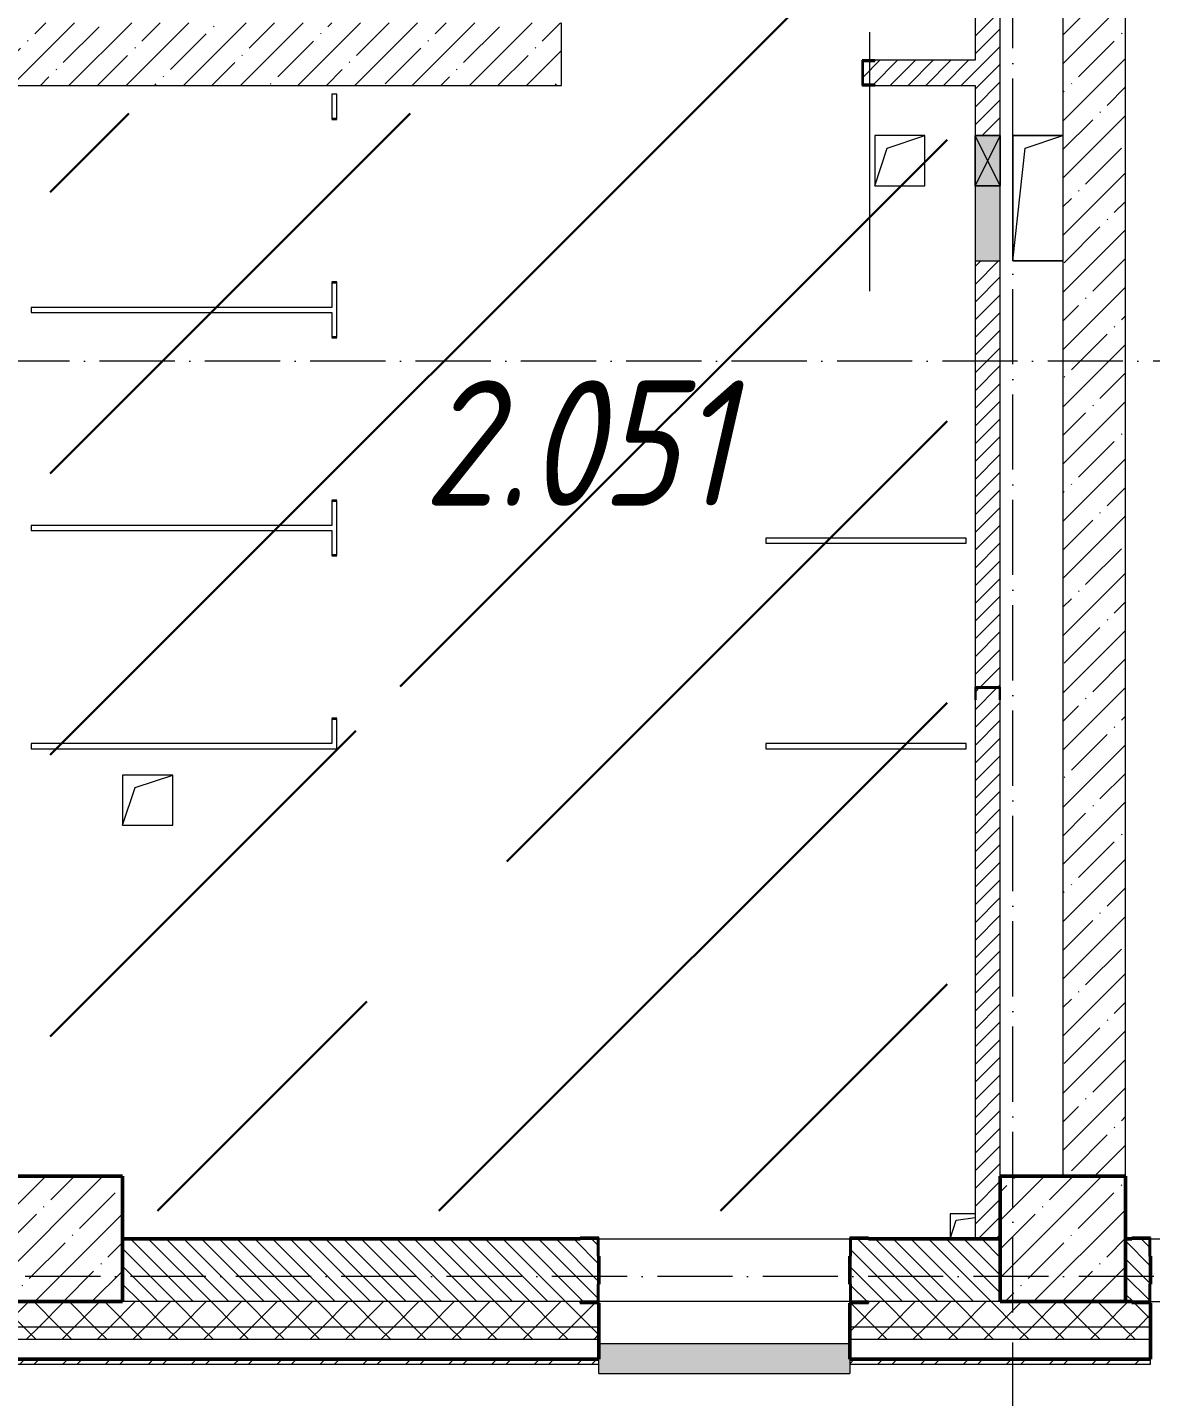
# Model space of a CAD drawing. Header units: millimetres. Extents: x 35697 to 388678, y -91946 to 171347.
# Drawn here: x 53780 to 58260, y 61416 to 66876 of the extents above; entities that cross this region are included whole.
import ezdxf

# ---------------------------------------------------------------- set-up
doc = ezdxf.new("R2010")
doc.units = ezdxf.units.MM
doc.linetypes.add('200_ШТРИХ_ш1п0_6_', pattern=[160, 100, -60])
doc.linetypes.add('50_200_ШТРИХ_1Т_ш5_п1_п1_', pattern=[700, 500, -100, 0, -100])
for name, color, linetype, lineweight in [('2.1) ПГП окна 2.8 м', 5, 'Continuous', 30), ('3.1) ЖБ окна 1.2 м', 102, 'Continuous', 30), ('A-DETL-GENF-OTLN', 7, 'Continuous', 9), ('A-DOOR-OPNG-MCUT', 7, 'Continuous', 35), ('A-FLOR-____-OTLN', 7, 'Continuous', 9), ('A-GENM-____-MCUT', 7, 'Continuous', 25), ('A-GENM-____-OTLN', 7, 'Continuous', 9), ('A-GENM-____-OTLN-1', 7, 'Continuous', 25), ('A-GLAZ-____-OTLN', 7, 'Continuous', 9), ('A-WALL-____-MCUT-1', 7, 'Continuous', 9), ('A-WALL-____-MCUT-2', 7, 'Continuous', 50), ('A-WALL-____-MCUT-3', 7, 'Continuous', 9), ('A-WALL-____-OTLN', 7, 'Continuous', 9), ('A-WALL-____-PATT-1', 7, 'Continuous', 9), ('A-WALL-FNSH-MCUT-1', 7, 'Continuous', 9), ('S-COLS-____-MCUT', 7, 'Continuous', 50), ('S-COLS-____-OTLN', 7, 'Continuous', 9), ('S-GRID-____-OTLN-1', 7, '50_200_ШТРИХ_1Т_ш5_п1_п1_', 9), ('Марки помещений', 7, 'Continuous', 9)]:
    doc.layers.add(name, color=color, linetype=linetype, lineweight=lineweight)
for name, color, linetype, lineweight, true_color in [('A-DETL-GENF-OTLN-4', 9, '200_ШТРИХ_ш1п0_6_', 9, 0x808080), ('A-DETL-GENF-OTLN-5', 7, 'Continuous', 5, 0xc0c0c0), ('A-DOOR-____-OTLN-1', 7, 'Continuous', 9, 0xffffff), ('A-GLAZ-____-OTLN-1', 7, 'Continuous', 9, 0xc0c0c0)]:
    doc.layers.add(name, color=color, linetype=linetype, lineweight=lineweight, true_color=true_color)
doc.styles.add('ISOCPEUR_I_3', font='isocpeui.ttf', dxfattribs={"width": 0.85, "height": 2.2})
pattern_1 = [(45, (43259.71, 63713.66), (-70.71068, 70.71068), []), (135, (43259.71, 63713.66), (-70.71068, -70.71068), [])]
pattern_2 = [(135, (43259.71, 63713.66), (-35.35534, -35.35534), [])]
pattern_3 = [(45, (43259.71, 63713.66), (-114.0493, 114.0493), []), (45, (43373.76, 63713.66), (-114.0493, 114.0493), [201.612, -40.322, 3.353, -36.97])]
pattern_4 = [(45, (43259.71, 63713.66), (-35.35534, 35.35534), [])]

# ---------------------------------------------------------------- blocks, each defined once
blk = doc.blocks.new('BSC_Колонна _Прямоугольная - 500х500-V64-АР1_План отверстий 2 этажа в осях 1-64_А-ГГ')
at = {"layer": 'S-COLS-____-OTLN'}
h = blk.add_hatch(dxfattribs=at)
h.set_pattern_fill('FP_93', color=256, style=0, pattern_type=2)
h.set_pattern_definition([(45, (-10650, 1668.96), (-114.0493, 114.0493), []), (45, (-10535.95, 1668.96), (-114.0493, 114.0493), [201.612, -40.322, 3.353, -36.97])])
h.paths.add_polyline_path([(-250, -250), (250, -250), (250, 250), (-250, 250)], flags=0)
at = {"layer": 'S-COLS-____-MCUT'}
for p, q in [((250, 250), (-250, 250)), ((-250, 250), (-250, -250)), ((250, -250), (250, 250)), ((-250, -250), (250, -250))]:
    blk.add_line(p, q, dxfattribs=at)
blk = doc.blocks.new('BSC_Колонна _Прямоугольная - 500х500-V130-АР1_План отверстий 2 этажа в осях 1-64_А-ГГ')
at = {"layer": 'S-COLS-____-OTLN'}
h = blk.add_hatch(dxfattribs=at)
h.set_pattern_fill('FP_160', color=256, style=0, pattern_type=2)
h.set_pattern_definition([(45, (-14650, 1668.96), (-114.0493, 114.0493), []), (45, (-14535.95, 1668.96), (-114.0493, 114.0493), [201.612, -40.322, 3.353, -36.97])])
h.paths.add_polyline_path([(-250, -250), (250, -250), (250, 250), (-250, 250), (-250, -175.1)], flags=0)
at = {"layer": 'S-COLS-____-MCUT'}
for p, q in [((250, 250), (-250, 250)), ((-250, 250), (-250, -250)), ((250, -250), (250, 250)), ((-250, -250), (250, -250))]:
    blk.add_line(p, q, dxfattribs=at)
blk = doc.blocks.new('DOR_ДУ_распашная__1Ст_Прямоугольная_ШЕР - Вн_650х2100h_Кабинки С_у-17949503-АР1_План отверстий 2 этажа в осях 1-64_А-ГГ')
at = {"layer": 'A-DOOR-OPNG-MCUT'}
for p, q in [((-325, 10), (-325, -10)), ((325, -10), (325, 10))]:
    blk.add_line(p, q, dxfattribs=at)
blk = doc.blocks.new('Фахверк_СКБ_Уголок - 250_2700-27497298-АР1_План отверстий 2 этажа в осях 1-64_А-ГГ')
at = {"layer": 'A-GENM-____-MCUT'}
for p, q in [((200, 181), (125, 181)), ((125, 181), (125, 106)), ((131, 106), (131, 175)), ((131, 175), (200, 175)), ((200, 175), (200, 181)), ((125, 106), (131, 106)), ((131, -6), (125, -6)), ((125, -6), (125, -81)), ((131, -75), (131, -6)), ((125, -81), (200, -81)), ((200, -75), (131, -75)), ((200, -81), (200, -75))]:
    blk.add_line(p, q, dxfattribs=at)
blk = doc.blocks.new('Фахверк_СКБ_Уголок - 250_2700_1-27501432-АР1_План отверстий 2 этажа в осях 1-64_А-ГГ')
at = {"layer": 'A-GENM-____-MCUT'}
for p, q in [((200, 181), (125, 181)), ((125, 181), (125, 106)), ((131, 106), (131, 175)), ((131, 175), (200, 175)), ((200, 175), (200, 181)), ((125, 106), (131, 106)), ((131, -6), (125, -6)), ((125, -6), (125, -81)), ((131, -75), (131, -6)), ((125, -81), (200, -81)), ((200, -75), (131, -75)), ((200, -81), (200, -75))]:
    blk.add_line(p, q, dxfattribs=at)
blk = doc.blocks.new('154_Фахверк_СКБ_Швеллер - Тип_100_3960-28331862-АР1_План отверстий 2 этажа в осях 1-64_А-ГГ')
at = {"layer": 'A-GENM-____-MCUT'}
for p, q in [((175, 50), (125, 50)), ((125, 50), (125, -50)), ((128, 47), (175, 47)), ((128, -47), (128, 47)), ((175, 47), (175, 50)), ((125, -50), (175, -50)), ((175, -47), (128, -47)), ((175, -50), (175, -47))]:
    blk.add_line(p, q, dxfattribs=at)
blk = doc.blocks.new('AR_Отверстие Ниша - Лючок-32406028-АР1_План отверстий 2 этажа в осях 1-64_А-ГГ')
at = {"layer": 'A-GLAZ-____-OTLN'}
blk.add_hatch(color=256, dxfattribs=at).paths.add_polyline_path([(250, 50), (-50, 50), (-50, -50), (250, -50)], flags=0)
for p, q in [((250, 50), (-50, 50)), ((250, -50), (250, 50)), ((-50, -50), (250, -50))]:
    blk.add_line(p, q, dxfattribs=at)
blk = doc.blocks.new('AR_Отверстие прямоугольное _в стене_ - AR_Отверстие прямоугольное _в стене__ВК-32405997-АР1_План отверстий 2 этажа в осях 1-64_А-ГГ')
at = {"layer": 'A-GLAZ-____-OTLN'}
blk.add_hatch(color=256, dxfattribs=at).paths.add_polyline_path([(100, 50), (-100, 50), (-100, -50), (100, -50)], flags=0)
at = {"layer": 'A-DETL-GENF-OTLN'}
for p, q in [((-100, -50), (-100, 50)), ((-100, 50), (100, 50)), ((100, 50), (-100, -50)), ((-100, 50), (100, -50)), ((100, 50), (-100, 50)), ((-100, 50), (-100, -50)), ((100, 50), (100, -50)), ((100, -50), (100, 50)), ((100, -50), (-100, -50)), ((-100, -50), (100, -50))]:
    blk.add_line(p, q, dxfattribs=at)
blk = doc.blocks.new('AR_Отверстие прямоугольное _в плите_ - AR_Отверстие прямоугольное _в плите_-30459207-АР1_План отверстий 2 этажа в осях 1-64_А-ГГ')
at = {"layer": 'A-GENM-____-OTLN'}
for p, q in [((100, 100), (-100, 100)), ((-100, 100), (-100, -100)), ((-50, 50), (100, 100)), ((100, -100), (100, 100)), ((-100, -100), (-50, 50)), ((-100, -100), (100, -100))]:
    blk.add_line(p, q, dxfattribs=at)
blk = doc.blocks.new('AR_Отверстие прямоугольное _в плите_ - AR_Отверстие прямоугольное _в плите_-V152-АР1_План отверстий 2 этажа в осях 1-64_А-ГГ')
at = {"layer": 'A-GENM-____-OTLN'}
for p, q in [((100, 250), (-100, 250)), ((-100, 250), (-100, -250)), ((-50, 200), (100, 250)), ((-100, -250), (-50, 200)), ((-100, -250), (100, -250))]:
    blk.add_line(p, q, dxfattribs=at)
blk = doc.blocks.new('AR_Отверстие прямоугольное _в плите_ - AR_Отверстие прямоугольное _в плите_-V160-АР1_План отверстий 2 этажа в осях 1-64_А-ГГ')
at = {"layer": 'A-GENM-____-OTLN'}
for p, q in [((0, 50), (-100, 50)), ((-100, 50), (-100, -50)), ((-100, -50), (-75, 25)), ((-75, 25), (0, 35.7))]:
    blk.add_line(p, q, dxfattribs=at)
blk = doc.blocks.new('Отлив_СКБ - Отлив витража_120_НВФ-31885283-АР1_План отверстий 2 этажа в осях 1-64_А-ГГ')
at = {"layer": 'A-GLAZ-____-OTLN-1'}
for points in [[(0, -2), (1000, -2), (1000, 0), (0, 0)], [(0, -120), (1000, -120), (1000, -2), (0, -2), (0, -85.5)]]:
    blk.add_hatch(color=256, dxfattribs=at).paths.add_polyline_path(points, flags=0)
at = {"layer": 'A-GLAZ-____-OTLN'}
for p, q in [((0, 0), (1000, 0)), ((1000, -2), (0, -2)), ((0, -120), (0, -83)), ((1000, -83), (1000, -120)), ((0, -120), (1000, -120))]:
    blk.add_line(p, q, dxfattribs=at)
blk = doc.blocks.new('DET_L_Имитация разреза_ISO2-5 - Влево-29864020-АР1_План отверстий 2 этажа в осях 1-64_А-ГГ')
at = {"layer": 'A-DETL-GENF-OTLN-5'}
blk.add_line((143.1, 0), (1176.9, 0), dxfattribs=at)
blk = doc.blocks.new('2этаж')
at = {"layer": 'S-GRID-____-OTLN-1', "color": 251, "ltscale": 0.6, "true_color": 0x636466}
for p, q in [((-1141.7, 454533.3), (-1141.7, 508896.9)), ((88359, 460847), (-20260.4, 460847)), ((88482.7, 457197), (-20260.4, 457197))]:
    blk.add_line(p, q, dxfattribs=at)

msp = doc.modelspace()

# ---------------------------------------------------------------- hatches: boundary and pattern name
at = {"layer": '2.1) ПГП окна 2.8 м'}
h = msp.add_hatch(dxfattribs=at)
h.set_pattern_fill('ANSI31', color=5, scale=250)
h.paths.add_polyline_path([(55697.7, 68782.7), (55247.7, 68782.7), (55247.7, 69482.7), (54271.7, 69482.7), (54271.7, 69182.7), (53771.7, 69182.7), (53771.7, 67456.7), (55697.7, 67456.7)])
edge = h.paths.add_edge_path(flags=16)
edge.add_arc((54707.3, 69064.4), 240, 0, 360)
h.paths.add_polyline_path([(53327.7, 69362.7), (51391.7, 69362.7), (51391.7, 67476.7), (53327.7, 67476.7)])
edge = h.paths.add_edge_path(flags=16)
edge.add_arc((52958.2, 68995.2), 240, 0, 360)
h.paths.add_polyline_path([(50597.7, 69482.7), (49171.7, 69482.7), (49171.7, 69182.7), (48921.7, 69182.7), (48921.7, 62494.7), (49529.7, 62494.7), (49529.7, 62156.7), (53047.7, 62156.7), (53047.7, 66532.7), (49897.7, 66532.7), (49897.7, 66856.7), (50597.7, 66856.7)])
edge = h.paths.add_edge_path(flags=16)
edge.add_line((52927.7, 64625.6), (52927.7, 64642.3))
edge.add_line((52927.7, 64642.3), (52918.6, 64642.3))
edge.add_arc((52938.6, 64642.3), 20, 180, 236.868)
edge = h.paths.add_edge_path(flags=16)
edge.add_arc((50493.9, 67839), 25, 0, 360)
edge = h.paths.add_edge_path(flags=16)
edge.add_arc((51430.3, 65897.1), 240, 0, 360)
h.paths.add_polyline_path([(51371.7, 65201), (51930.4, 64642.3), (51371.7, 64083.7), (50813.1, 64642.3)], flags=16)
edge = h.paths.add_edge_path(flags=16)
edge.add_arc((50375.9, 63704.9), 240, 0, 360)
edge = h.paths.add_edge_path()
edge.add_arc((41789.5, 63879.4), 240, 0, 360)
h.paths.add_polyline_path([(57447.7, 66532.7), (56997.7, 66532.7), (56997.7, 66856.7), (57447.7, 66856.7), (57447.7, 69482.7), (56021.7, 69482.7), (56021.7, 66532.7), (53871.7, 66532.7), (53871.7, 62406.7), (54271.7, 62406.7), (54271.7, 62156.7), (56969.7, 62156.7), (56969.7, 62429.7), (57447.7, 62429.7)])
edge = h.paths.add_edge_path(flags=16)
edge.add_line((54014.5, 63122.7), (55002.7, 63122.7))
edge.add_line((55002.7, 63122.7), (55561.4, 63681.4))
edge.add_line((55561.4, 63681.4), (56120, 63122.7))
edge.add_line((56120, 63122.7), (55561.4, 62564))
edge.add_line((55561.4, 62564), (55002.7, 63122.7))
edge.add_line((55002.7, 63122.7), (54014.5, 63122.7))
edge.add_arc((53994.5, 63122.7), 20, -180, 0, ccw=False)
edge.add_arc((53994.5, 63122.7), 20, 0, 180, ccw=False)
edge = h.paths.add_edge_path(flags=16)
edge.add_arc((55487.2, 64000.8), 240, 0, 360)
edge = h.paths.add_edge_path(flags=16)
edge.add_arc((57345, 67764.7), 25, 0, 360)
h.paths.add_polyline_path([(54290.6, 68831), (54954, 68831), (54954, 69311), (54290.6, 69311)], flags=16)
h.paths.add_polyline_path([(52541.4, 68761.8), (53204.7, 68761.8), (53204.7, 69241.8), (52541.4, 69241.8)], flags=16)
h.paths.add_polyline_path([(51013.5, 65663.7), (51676.7, 65663.7), (51676.7, 66143.7), (51013.5, 66143.7)], flags=16)
h.paths.add_polyline_path([(49946.1, 63471.5), (50609.5, 63471.5), (50609.5, 63951.5), (49946.1, 63951.5)], flags=16)
h.paths.add_polyline_path([(46889.6, 68387.3), (47551.9, 68387.3), (47551.9, 68867.3), (46889.6, 68867.3)])
h.paths.add_polyline_path([(41372.7, 63646), (42026.1, 63646), (42026.1, 64126), (41372.7, 64126)])
h.paths.add_polyline_path([(55090.4, 63767.4), (55726.3, 63767.4), (55726.3, 64247.4), (55090.4, 64247.4)], flags=16)
at = {"layer": 'A-WALL-____-PATT-1'}
h = msp.add_hatch(dxfattribs=at)
h.set_pattern_fill('FP_5', color=256, style=0, pattern_type=2)
h.set_pattern_definition(pattern_4)
h.paths.add_polyline_path([(57559.7, 62044.7), (57659.7, 62044.7), (57659.7, 64194.7), (57656.7, 64194.7), (57656.7, 64241.7), (57562.7, 64241.7), (57562.7, 64194.7), (57559.7, 64194.7), (57559.7, 62294.7)], flags=0)
h.paths.add_polyline_path([(57659.7, 64244.7), (57659.7, 65944.7), (57559.7, 65944.7), (57559.7, 64244.7), (57656.7, 64244.7)], flags=0)
h.paths.add_polyline_path([(57659.7, 66444.7), (57659.7, 68044.7), (57559.7, 68044.7), (57559.7, 66444.7), (57564.1, 66444.7)], flags=0)
h.paths.add_polyline_path([(57613.9, 68244.7), (57659.7, 68244.7), (57659.7, 68694.7), (57559.7, 68694.7), (57559.7, 68244.7), (57612.3, 68244.7)], flags=0)
h.paths.add_polyline_path([(57659.7, 68994.7), (57659.7, 69594.7), (57559.7, 69594.7), (57559.7, 68994.7), (57639.4, 68994.7)], flags=0)
h = msp.add_hatch(dxfattribs=at)
h.set_pattern_fill('FP_25', color=256, style=0, pattern_type=2)
h.set_pattern_definition(pattern_3)
h.paths.add_polyline_path([(57909.7, 62294.7), (58159.7, 62294.7), (58159.7, 69294.7), (57909.7, 69294.7), (57909.7, 62729.6)], flags=0)
h = msp.add_hatch(dxfattribs=at)
h.set_pattern_fill('FP_25', color=256, style=0, pattern_type=2)
h.set_pattern_definition(pattern_3)
h.paths.add_polyline_path([(55909.7, 66644.7), (55909.7, 66894.7), (51709.7, 66894.7), (51709.7, 66644.7), (55618.3, 66644.7)], flags=0)
h.paths.add_polyline_path([(51509.7, 66644.7), (51509.7, 66894.7), (51009.7, 66894.7), (51009.7, 66644.7)], flags=0)
h = msp.add_hatch(dxfattribs=at)
h.set_pattern_fill('FP_5', color=256, style=0, pattern_type=2)
h.set_pattern_definition(pattern_4)
h.paths.add_polyline_path([(57559.7, 66644.7), (57559.7, 66744.7), (57159.7, 66744.7), (57159.7, 66741.7), (57112.7, 66741.7), (57112.7, 66647.7), (57159.7, 66647.7), (57159.7, 66644.7), (57385.7, 66644.7)], flags=0)
h = msp.add_hatch(dxfattribs=at)
h.set_pattern_fill('FP_6', color=256, style=0, pattern_type=2)
h.set_pattern_definition(pattern_2)
h.paths.add_polyline_path([(55984.7, 61794.7), (56053.7, 61795.5), (56053.7, 61863.7), (56059.7, 61863.7), (56059.7, 61975.7), (56053.7, 61975.7), (56053.7, 62044.7), (54159.7, 62044.7), (54159.7, 61794.7), (55618.3, 61794.7)], flags=0)
h.paths.add_polyline_path([(57134.7, 61794.7), (57659.7, 61794.7), (57659.7, 62044.7), (57065.7, 62044.7), (57065.7, 61975.7), (57059.7, 61975.7), (57059.7, 61863.7), (57065.7, 61863.7), (57065.7, 61794.7)], flags=0)
h = msp.add_hatch(dxfattribs=at)
h.set_pattern_fill('FP_6', color=256, style=0, pattern_type=2)
h.set_pattern_definition(pattern_2)
h.paths.add_polyline_path([(58184.7, 61794.7), (58253.7, 61794.7), (58253.7, 61863.7), (58259.7, 61863.7), (58259.7, 61975.7), (58253.7, 61975.7), (58253.7, 62044.7), (58159.7, 62044.7), (58159.7, 61794.7)], flags=0)
h = msp.add_hatch(dxfattribs=at)
h.set_pattern_fill('FP_1', color=256, style=0, pattern_type=2)
h.set_pattern_definition(pattern_1)
h.paths.add_polyline_path([(144509.7, 61694.7), (144509.7, 61794.7), (135484.7, 61794.7), (135484.7, 61788.7), (135409.7, 61788.7), (135409.7, 61694.7), (144009.7, 61694.7)], flags=0)
h.paths.add_polyline_path([(133609.7, 61694.7), (133609.7, 61788.7), (133534.7, 61788.7), (133534.7, 61794.7), (125659.7, 61794.7), (125659.7, 61694.7), (133386.7, 61694.7)], flags=0)
h.paths.add_polyline_path([(124159.7, 61694.7), (124659.7, 61694.7), (124659.7, 61794.7), (123534.7, 61794.7), (123534.7, 61788.7), (123459.7, 61788.7), (123459.7, 61694.7), (123534.7, 61694.7)], flags=0)
h.paths.add_polyline_path([(114259.7, 61694.7), (115659.7, 61694.7), (115659.7, 61794.7), (114334.7, 61794.7), (114334.7, 61788.7), (114259.7, 61788.7)], flags=0)
h.paths.add_polyline_path([(112109.7, 61694.7), (112459.7, 61694.7), (112459.7, 61788.7), (112384.7, 61788.7), (112384.7, 61794.7), (111334.7, 61794.7), (111334.7, 61788.7), (111259.7, 61788.7), (111259.7, 61694.7), (111609.7, 61694.7)], flags=0)
h.paths.add_polyline_path([(109459.4, 61694.7), (109459.4, 61788.7), (109384.7, 61788.7), (109384.7, 61794.7), (108334.7, 61794.7), (108334.7, 61788.7), (108259.7, 61788.7), (108259.7, 61694.7), (108642.2, 61694.7)], flags=0)
h.paths.add_polyline_path([(106459.7, 61694.7), (106459.7, 61788.7), (106384.7, 61788.7), (106384.7, 61794.7), (105334.7, 61794.7), (105334.7, 61788.7), (105259.7, 61788.7), (105259.7, 61694.7), (105991, 61694.7)], flags=0)
h.paths.add_polyline_path([(102609.7, 61694.7), (103459.7, 61694.7), (103459.7, 61788.7), (103384.7, 61788.7), (103384.7, 61794.7), (102334.7, 61794.7), (102334.7, 61788.7), (102259.7, 61788.7), (102259.7, 61694.7), (102456.1, 61694.7)], flags=0)
h.paths.add_polyline_path([(97153.7, 61694.7), (97459.7, 61694.7), (97459.7, 61788.7), (97384.7, 61788.7), (97384.7, 61794.7), (96334.7, 61794.7), (96334.7, 61788.7), (96259.7, 61788.7), (96259.7, 61694.7), (97109.7, 61694.7)], flags=0)
h.paths.add_polyline_path([(93259.7, 61694.7), (94459.7, 61694.7), (94459.7, 61788.7), (94384.7, 61788.7), (94384.7, 61794.7), (93334.7, 61794.7), (93334.7, 61788.7), (93259.7, 61788.7)], flags=0)
h.paths.add_polyline_path([(90967.6, 61694.7), (91459.7, 61694.7), (91459.7, 61788.7), (91384.7, 61788.7), (91384.7, 61794.7), (90334.7, 61794.7), (90334.7, 61788.7), (90259.7, 61788.7), (90259.7, 61694.7), (90334.7, 61694.7)], flags=0)
h.paths.add_polyline_path([(88316.4, 61694.7), (88459.7, 61694.7), (88459.7, 61788.7), (88384.7, 61788.7), (88384.7, 61794.7), (87334.7, 61794.7), (87334.7, 61788.7), (87259.7, 61788.7), (87259.7, 61694.7), (88109.7, 61694.7)], flags=0)
h.paths.add_polyline_path([(85459.7, 61694.7), (85459.7, 61788.7), (85384.7, 61788.7), (85384.7, 61794.7), (84334.7, 61794.7), (84334.7, 61788.7), (84259.7, 61788.7), (84259.7, 61694.7), (85384.7, 61694.7)], flags=0)
h.paths.add_polyline_path([(82459.7, 61694.7), (82459.7, 61788.7), (82384.7, 61789.3), (82384.7, 61794.7), (81059.7, 61794.7), (81059.7, 61694.7), (82453.7, 61694.7)], flags=0)
h.paths.add_polyline_path([(78059.7, 61694.7), (79259.7, 61694.7), (79259.7, 61788.7), (79184.7, 61788.7), (79184.7, 61794.7), (78059.7, 61794.7)], flags=0)
h.paths.add_polyline_path([(76253.7, 61694.7), (76259.7, 61694.7), (76259.7, 61788.7), (76184.7, 61788.7), (76184.7, 61794.7), (75134.7, 61794.7), (75134.7, 61788.7), (75059.7, 61788.7), (75060.4, 61694.7), (76184.7, 61694.7)], flags=0)
h.paths.add_polyline_path([(73184.7, 61694.7), (73259.7, 61694.7), (73259.7, 61788.7), (73184.7, 61788.7), (73184.7, 61794.7), (72059.7, 61794.7), (72059.7, 61694.7), (72559.7, 61694.7)], flags=0)
h.paths.add_polyline_path([(69559.7, 61694.7), (70259.7, 61694.7), (70259.7, 61788.7), (70184.7, 61788.7), (70184.7, 61794.7), (69059.7, 61794.7), (69059.7, 61694.7)], flags=0)
h.paths.add_polyline_path([(67259.7, 61694.7), (67259.7, 61788.7), (67184.7, 61788.7), (67184.7, 61794.7), (66134.7, 61794.7), (66134.7, 61788.7), (66059.7, 61788.7), (66059.7, 61694.7), (66223.1, 61694.7)], flags=0)
h.paths.add_polyline_path([(64184.7, 61694.7), (64259.7, 61694.7), (64259.7, 61788.7), (64184.7, 61788.7), (64184.7, 61794.7), (63059.7, 61794.7), (63059.7, 61694.7), (63571.9, 61694.7)], flags=0)
h.paths.add_polyline_path([(60059.7, 61694.7), (61259.7, 61694.7), (61259.7, 61788.7), (61184.7, 61788.7), (61184.7, 61794.7), (60059.7, 61794.7)], flags=0)
h.paths.add_polyline_path([(58259.7, 61694.7), (58259.7, 61788.7), (58184.7, 61788.7), (58184.7, 61794.7), (57134.7, 61794.7), (57134.7, 61788.7), (57059.7, 61788.7), (57059.7, 61694.7), (58159.7, 61694.7)], flags=0)
h.paths.add_polyline_path([(56059.7, 61694.7), (56059.7, 61788.7), (55984.7, 61788.7), (55984.7, 61794.7), (50734.7, 61794.7), (50734.7, 61788.7), (50659.7, 61788.7), (50659.7, 61694.7), (55618.3, 61694.7)], flags=0)
h.paths.add_polyline_path([(48559.7, 61694.7), (49659.7, 61694.7), (49659.7, 61788.7), (49584.7, 61788.7), (49584.7, 61794.7), (40809.7, 61794.7), (40809.7, 61694.7), (48548.4, 61694.7)], flags=0)
h = msp.add_hatch(dxfattribs=at)
h.set_pattern_fill('FP_1', color=256, style=0, pattern_type=2)
h.set_pattern_definition(pattern_1)
h.paths.add_polyline_path([(144509.7, 61644.7), (144609.7, 61644.7), (144609.7, 61694.7), (135409.7, 61694.7), (135409.7, 61644.7), (143991.5, 61644.7)], flags=0)
h.paths.add_polyline_path([(132503, 61644.7), (133609.7, 61644.7), (133609.7, 61694.7), (125659.7, 61694.7), (125659.7, 61644.7), (131619.2, 61644.7)], flags=0)
h.paths.add_polyline_path([(123459.7, 61644.7), (124659.7, 61644.7), (124659.7, 61694.7), (123459.7, 61694.7)], flags=0)
h.paths.add_polyline_path([(115659.7, 61644.7), (115659.7, 61694.7), (114259.7, 61694.7), (114259.7, 61644.7), (114828.3, 61644.7)], flags=0)
h.paths.add_polyline_path([(112459.7, 61644.7), (112459.7, 61694.7), (111259.7, 61694.7), (111259.7, 61644.7), (112177.1, 61644.7)], flags=0)
h.paths.add_polyline_path([(108642.2, 61644.7), (109459.4, 61644.7), (109459.4, 61694.7), (108259.7, 61694.7), (108259.7, 61644.7)], flags=0)
h.paths.add_polyline_path([(106459.7, 61644.7), (106459.7, 61694.7), (105259.7, 61694.7), (105259.7, 61644.7), (105991, 61644.7)], flags=0)
h.paths.add_polyline_path([(103339.8, 61644.7), (103459.7, 61644.7), (103459.7, 61694.7), (102259.7, 61694.7), (102259.7, 61644.7), (102456.1, 61644.7)], flags=0)
h.paths.add_polyline_path([(97459.7, 61644.7), (97459.7, 61694.7), (96259.7, 61694.7), (96259.7, 61644.7), (97153.7, 61644.7)], flags=0)
h.paths.add_polyline_path([(94459.7, 61644.7), (94459.7, 61694.7), (93259.7, 61694.7), (93259.7, 61644.7), (93618.8, 61644.7)], flags=0)
h.paths.add_polyline_path([(90259.7, 61644.7), (91459.7, 61644.7), (91459.7, 61694.7), (90259.7, 61694.7)], flags=0)
h.paths.add_polyline_path([(88316.4, 61644.7), (88459.7, 61644.7), (88459.7, 61694.7), (87259.7, 61694.7), (87259.7, 61644.7), (87432.6, 61644.7)], flags=0)
h.paths.add_polyline_path([(85459.7, 61644.7), (85459.7, 61694.7), (84259.7, 61694.7), (84259.7, 61644.7), (84781.4, 61644.7)], flags=0)
h.paths.add_polyline_path([(82130.2, 61644.7), (82459.7, 61644.7), (82459.7, 61694.7), (81059.7, 61694.7), (81059.7, 61644.7), (81246.5, 61644.7)], flags=0)
h.paths.add_polyline_path([(79259.7, 61644.7), (79259.7, 61694.7), (78059.7, 61694.7), (78059.7, 61644.7), (78595.3, 61644.7)], flags=0)
h.paths.add_polyline_path([(76259.7, 61644.7), (76259.7, 61694.7), (75059.7, 61694.7), (75060.4, 61644.7)], flags=0)
h.paths.add_polyline_path([(73259.7, 61644.7), (73259.7, 61694.7), (72059.7, 61694.7), (72059.7, 61644.7)], flags=0)
h.paths.add_polyline_path([(69059.7, 61644.7), (70259.7, 61644.7), (70259.7, 61694.7), (69059.7, 61694.7)], flags=0)
h.paths.add_polyline_path([(67259.7, 61644.7), (67259.7, 61694.7), (66059.7, 61694.7), (66059.7, 61644.7), (66223.1, 61644.7)], flags=0)
h.paths.add_polyline_path([(64259.7, 61644.7), (64259.7, 61694.7), (63059.7, 61694.7), (63059.7, 61644.7), (63571.9, 61644.7)], flags=0)
h.paths.add_polyline_path([(61259.7, 61644.7), (61259.7, 61694.7), (60059.7, 61694.7), (60059.7, 61644.7), (60920.7, 61644.7)], flags=0)
h.paths.add_polyline_path([(58259.7, 61644.7), (58259.7, 61694.7), (57059.7, 61694.7), (57059.7, 61644.7), (57385.7, 61644.7)], flags=0)
h.paths.add_polyline_path([(56059.7, 61644.7), (56059.7, 61694.7), (50659.7, 61694.7), (50659.7, 61644.7), (55618.3, 61644.7)], flags=0)
h.paths.add_polyline_path([(49659.7, 61644.7), (49659.7, 61694.7), (40709.7, 61694.7), (40709.7, 61644.7), (48548.4, 61644.7)], flags=0)
h = msp.add_hatch(dxfattribs=at)
h.set_pattern_fill('FP_3', color=256, style=0, pattern_type=2)
h.set_pattern_definition([(45, (43259.71, 63713.66), (-85.5366, 85.5366), []), (45, (43316.74, 63713.66), (-85.5366, 85.5366), [])])
h.paths.add_polyline_path([(81060.7, 61544.7), (81574.7, 61544.7), (81574.7, 61564.7), (81060.7, 61564.7)], flags=0)
h.paths.add_polyline_path([(78595.3, 61544.7), (79259.7, 61544.7), (79259.7, 61564.7), (78059.7, 61564.7), (78059.7, 61544.7)], flags=0)
h.paths.add_polyline_path([(76259.7, 61544.7), (76259.7, 61564.7), (75060.7, 61564.7), (75060.7, 61544.7)], flags=0)
h.paths.add_polyline_path([(73259.7, 61544.7), (73259.7, 61564.7), (72059.7, 61564.7), (72059.7, 61544.7)], flags=0)
h.paths.add_polyline_path([(69758, 61544.7), (70259.7, 61544.7), (70259.7, 61564.7), (69060.7, 61564.7), (69060.7, 61544.7)], flags=0)
h.paths.add_polyline_path([(67259.7, 61544.7), (67259.7, 61564.7), (66059.7, 61564.7), (66059.7, 61544.7), (66223.1, 61544.7)], flags=0)
h.paths.add_polyline_path([(63571.9, 61544.7), (64259.7, 61544.7), (64259.7, 61564.7), (63059.7, 61564.7), (63059.7, 61544.7)], flags=0)
h.paths.add_polyline_path([(60920.7, 61544.7), (61259.7, 61544.7), (61259.7, 61564.7), (60059.7, 61564.7), (60059.7, 61544.7)], flags=0)
h.paths.add_polyline_path([(57385.7, 61544.7), (58259.7, 61544.7), (58259.7, 61564.7), (57059.7, 61564.7), (57059.7, 61544.7)], flags=0)
h.paths.add_polyline_path([(55618.3, 61544.7), (56059.7, 61544.7), (56059.7, 61564.7), (50659.7, 61564.7), (50659.7, 61544.7), (53850.8, 61544.7)], flags=0)
h.paths.add_polyline_path([(48548.4, 61544.7), (49659.7, 61544.7), (49659.7, 61564.7), (40579.7, 61564.7), (40579.7, 61544.7), (46781, 61544.7)], flags=0)

# ---------------------------------------------------------------- linework, layer by layer
at = {"layer": 'A-FLOR-____-OTLN'}
for p, q in [((57709.7, 66444.7), (57909.7, 66444.7)), ((57709.7, 65944.7), (57709.7, 66444.7)), ((57909.7, 65944.7), (57709.7, 65944.7))]:
    msp.add_line(p, q, dxfattribs=at)
at = {"layer": 'A-WALL-____-MCUT-1'}
for p, q in [((57909.7, 69294.7), (57909.7, 62294.7)), ((58159.7, 62294.7), (58159.7, 69294.7)), ((55909.7, 66644.7), (55909.7, 66894.7)), ((51709.7, 66644.7), (55909.7, 66644.7))]:
    msp.add_line(p, q, dxfattribs=at)
at = {"layer": 'A-WALL-____-MCUT-2'}
for p, q in [((55984.7, 62044.7), (54159.7, 62044.7)), ((57659.7, 62044.7), (57134.7, 62044.7)), ((58184.7, 62044.7), (58159.7, 62044.7)), ((56059.7, 61863.7), (56059.7, 61975.7)), ((57059.7, 61975.7), (57059.7, 61863.7)), ((58259.7, 61863.7), (58259.7, 61975.7)), ((56059.7, 61564.7), (56059.7, 61788.7)), ((57059.7, 61788.7), (57059.7, 61564.7)), ((58184.7, 61794.7), (58159.7, 61794.7)), ((58259.7, 61564.7), (58259.7, 61788.7)), ((50659.7, 61564.7), (56059.7, 61564.7)), ((57059.7, 61564.7), (58259.7, 61564.7))]:
    msp.add_line(p, q, dxfattribs=at)
at = {"layer": 'A-WALL-____-MCUT-3'}
for p, q in [((55984.7, 61794.7), (54159.7, 61794.7)), ((57659.7, 61794.7), (57134.7, 61794.7)), ((50659.7, 61694.7), (56059.7, 61694.7)), ((57059.7, 61694.7), (58259.7, 61694.7)), ((50659.7, 61644.7), (56059.7, 61644.7)), ((57059.7, 61644.7), (58259.7, 61644.7))]:
    msp.add_line(p, q, dxfattribs=at)
at = {"layer": 'A-WALL-____-OTLN'}
for p, q in [((56059.7, 62044.7), (57059.7, 62044.7)), ((58259.7, 62044.7), (60059.7, 62044.7)), ((57059.7, 61794.7), (56059.7, 61794.7)), ((58259.7, 61794.7), (60059.7, 61794.7))]:
    msp.add_line(p, q, dxfattribs=at)
at = {"layer": 'A-WALL-FNSH-MCUT-1'}
for p, q in [((57559.7, 68044.7), (57559.7, 66744.7)), ((57659.7, 66444.7), (57659.7, 68044.7)), ((57559.7, 66744.7), (57159.7, 66744.7)), ((57159.7, 66644.7), (57559.7, 66644.7)), ((57559.7, 66644.7), (57559.7, 66444.7)), ((55014.7, 66609.7), (54994.7, 66609.7)), ((54994.7, 66609.7), (54994.7, 66509.7)), ((55014.7, 66509.7), (55014.7, 66609.7)), ((57559.7, 65944.7), (57559.7, 64244.7)), ((57659.7, 64244.7), (57659.7, 65944.7)), ((54994.7, 65859.7), (54994.7, 65759.7)), ((55014.7, 65639.7), (55014.7, 65859.7)), ((54994.7, 65759.7), (53794.7, 65759.7)), ((53794.7, 65759.7), (53794.7, 65739.7)), ((53794.7, 65739.7), (54994.7, 65739.7)), ((54994.7, 65739.7), (54994.7, 65639.7)), ((54994.7, 64989.7), (54994.7, 64889.7)), ((55014.7, 64769.7), (55014.7, 64989.7)), ((54994.7, 64889.7), (53794.7, 64889.7)), ((53794.7, 64889.7), (53794.7, 64869.7)), ((53794.7, 64869.7), (54994.7, 64869.7)), ((54994.7, 64869.7), (54994.7, 64769.7)), ((57524.7, 64839.7), (56724.7, 64839.7)), ((56724.7, 64839.7), (56724.7, 64819.7)), ((56724.7, 64819.7), (57524.7, 64819.7)), ((57524.7, 64819.7), (57524.7, 64839.7)), ((57559.7, 64194.7), (57559.7, 62044.7)), ((57659.7, 62294.7), (57659.7, 64194.7)), ((54994.7, 64119.7), (54994.7, 64019.7)), ((55014.7, 63999.7), (55014.7, 64119.7)), ((54994.7, 64019.7), (53794.7, 64019.7)), ((53794.7, 64019.7), (53794.7, 63999.7)), ((53794.7, 63999.7), (55014.7, 63999.7)), ((57524.7, 64019.7), (56724.7, 64019.7)), ((56724.7, 64019.7), (56724.7, 63999.7)), ((56724.7, 63999.7), (57524.7, 63999.7)), ((57524.7, 63999.7), (57524.7, 64019.7)), ((50659.7, 61544.7), (56059.7, 61544.7)), ((56059.7, 61544.7), (56059.7, 61564.7)), ((57059.7, 61564.7), (57059.7, 61544.7)), ((57059.7, 61544.7), (58259.7, 61544.7)), ((58259.7, 61544.7), (58259.7, 61564.7))]:
    msp.add_line(p, q, dxfattribs=at)

# ---------------------------------------------------------------- block references
at = {"layer": '3.1) ЖБ окна 1.2 м'}
msp.add_blockref('2этаж', (58851.4, -395302.3), dxfattribs=at)
at = {"layer": 'A-DETL-GENF-OTLN-4', "rotation": 270.0000000000005}
msp.add_blockref('DET_L_Имитация разреза_ISO2-5 - Влево-29864020-АР1_План отверстий 2 этажа в осях 1-64_А-ГГ', (57138.6, 67000.6), dxfattribs=at)
at = {"layer": 'A-DOOR-____-OTLN-1', "rotation": 269.9999999999989}
for p in [(55004.7, 66184.7), (55004.7, 65314.7), (55004.7, 64444.7)]:
    msp.add_blockref('DOR_ДУ_распашная__1Ст_Прямоугольная_ШЕР - Вн_650х2100h_Кабинки С_у-17949503-АР1_План отверстий 2 этажа в осях 1-64_А-ГГ', p, dxfattribs=at)
at = {"layer": 'A-GENM-____-OTLN'}
for name, p in [('AR_Отверстие прямоугольное _в плите_ - AR_Отверстие прямоугольное _в плите_-30459207-АР1_План отверстий 2 этажа в осях 1-64_А-ГГ', (57259.7, 66344.7)), ('AR_Отверстие прямоугольное _в плите_ - AR_Отверстие прямоугольное _в плите_-V152-АР1_План отверстий 2 этажа в осях 1-64_А-ГГ', (57809.7, 66194.7)), ('AR_Отверстие прямоугольное _в плите_ - AR_Отверстие прямоугольное _в плите_-30459207-АР1_План отверстий 2 этажа в осях 1-64_А-ГГ', (54259.7, 63794.7)), ('AR_Отверстие прямоугольное _в плите_ - AR_Отверстие прямоугольное _в плите_-V160-АР1_План отверстий 2 этажа в осях 1-64_А-ГГ', (57559.7, 62094.7))]:
    msp.add_blockref(name, p, dxfattribs=at)
at = {"layer": 'A-GENM-____-OTLN-1'}
for name, p in [('154_Фахверк_СКБ_Швеллер - Тип_100_3960-28331862-АР1_План отверстий 2 этажа в осях 1-64_А-ГГ', (56984.7, 66694.7)), ('Фахверк_СКБ_Уголок - 250_2700-27497298-АР1_План отверстий 2 этажа в осях 1-64_А-ГГ', (56934.7, 61869.7))]:
    msp.add_blockref(name, p, dxfattribs=at)
for name, p, rotation in [('154_Фахверк_СКБ_Швеллер - Тип_100_3960-28331862-АР1_План отверстий 2 этажа в осях 1-64_А-ГГ', (57609.7, 64369.7), 269.9999999999997), ('Фахверк_СКБ_Уголок - 250_2700-27497298-АР1_План отверстий 2 этажа в осях 1-64_А-ГГ', (56184.7, 61969.7), 180), ('Фахверк_СКБ_Уголок - 250_2700_1-27501432-АР1_План отверстий 2 этажа в осях 1-64_А-ГГ', (58384.7, 61969.7), 180)]:
    msp.add_blockref(name, p, dxfattribs=dict(at, rotation=rotation))
at = {"layer": 'A-GLAZ-____-OTLN', "rotation": 269.9999999999997}
for name, p in [('AR_Отверстие прямоугольное _в стене_ - AR_Отверстие прямоугольное _в стене__ВК-32405997-АР1_План отверстий 2 этажа в осях 1-64_А-ГГ', (57609.7, 66344.7)), ('AR_Отверстие Ниша - Лючок-32406028-АР1_План отверстий 2 этажа в осях 1-64_А-ГГ', (57609.7, 66194.7))]:
    msp.add_blockref(name, p, dxfattribs=at)
at = {"layer": 'A-GLAZ-____-OTLN'}
msp.add_blockref('Отлив_СКБ - Отлив витража_120_НВФ-31885283-АР1_План отверстий 2 этажа в осях 1-64_А-ГГ', (56059.7, 61627.7), dxfattribs=at)
at = {"layer": 'S-COLS-____-OTLN'}
for name, p in [('BSC_Колонна _Прямоугольная - 500х500-V64-АР1_План отверстий 2 этажа в осях 1-64_А-ГГ', (53909.7, 62044.7)), ('BSC_Колонна _Прямоугольная - 500х500-V130-АР1_План отверстий 2 этажа в осях 1-64_А-ГГ', (57909.7, 62044.7))]:
    msp.add_blockref(name, p, dxfattribs=at)

# ---------------------------------------------------------------- texts
at = {"layer": 'Марки помещений', "insert": (55358.5, 65468.3), "char_height": 500, "width": 737.552, "attachment_point": 1, "style": 'ISOCPEUR_I_3'}
msp.add_mtext('2.051', dxfattribs=at)

doc.saveas('drawing.dxf')
